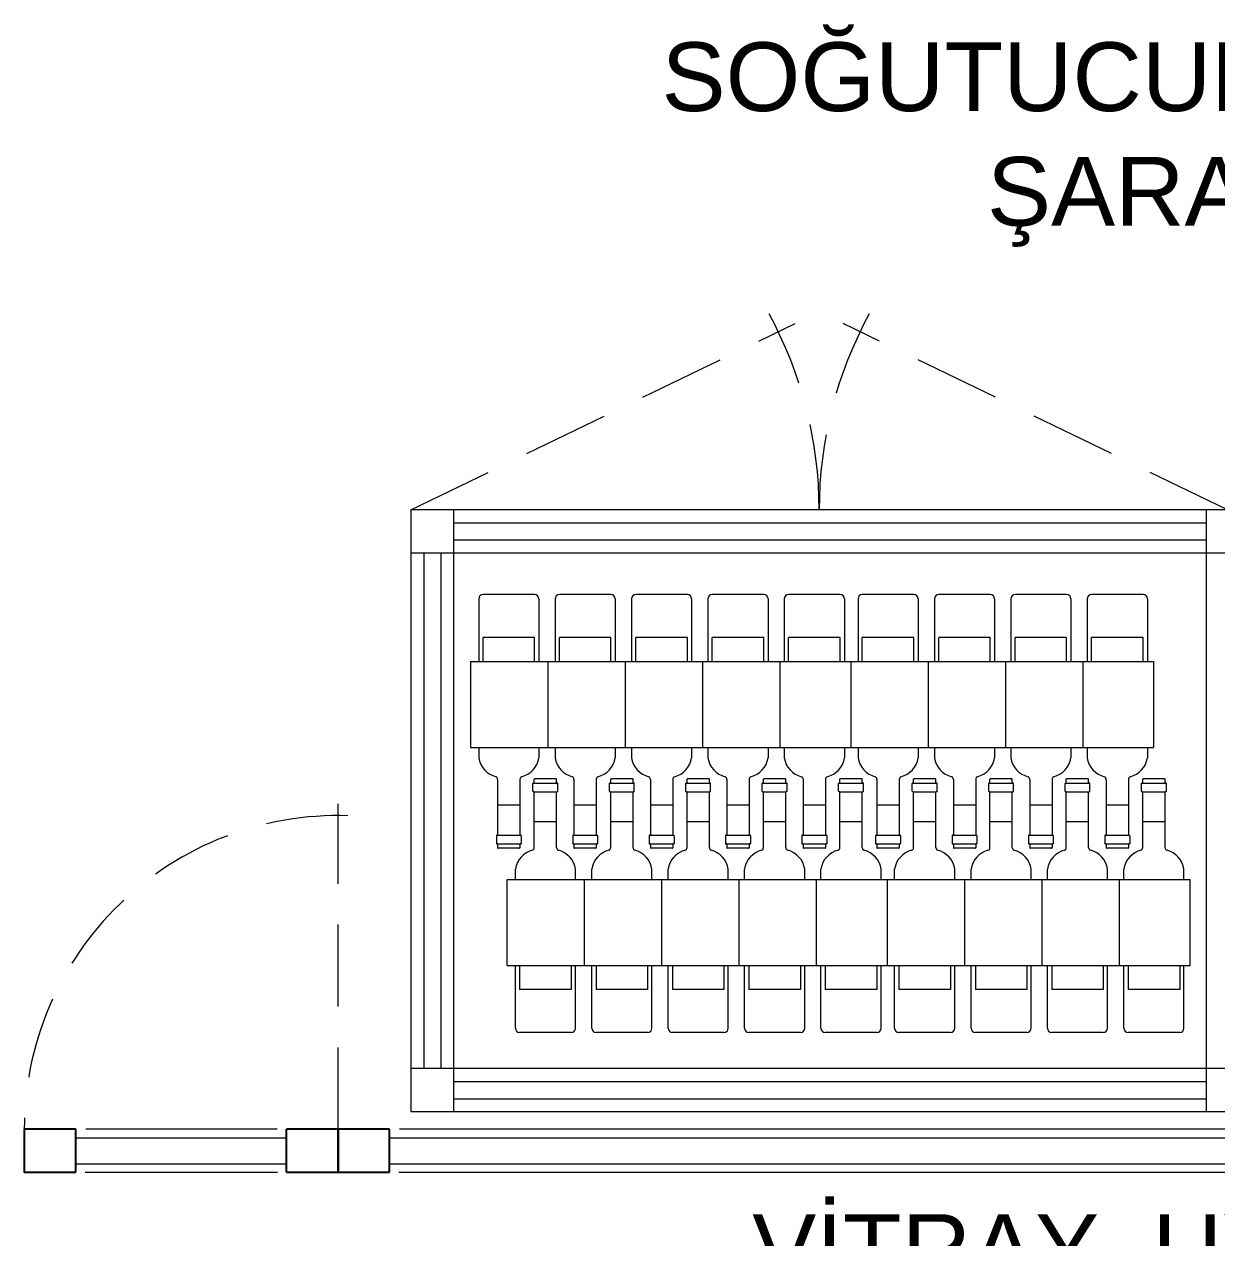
# Model space of a CAD drawing. Header units: millimetres. Extents: x 863 to 22635, y -482 to 12118.
# Drawn here: x 16060 to 16198.7, y 3172 to 3313.2 of the extents above; entities that cross this region are included whole.
import ezdxf

# ---------------------------------------------------------------- set-up
doc = ezdxf.new("R2010")
doc.units = ezdxf.units.MM
doc.linetypes.add('DASHED', pattern=[0.75, 0.5, -0.25])
doc.linetypes.add('DASHED2', pattern=[9.525, 6.35, -3.175])
doc.layers.add('ALUMINIUM_0G', color=145, linetype='Continuous')
for name, color, linetype, lineweight in [('İNCE', 252, 'Continuous', 15), ('tefris', 62, 'Continuous', 20), ('yazi', 150, 'Continuous', 18)]:
    doc.layers.add(name, color=color, linetype=linetype, lineweight=lineweight)
doc.styles.get("Standard").update_dxf_attribs({"font": 'arial.ttf'})

msp = doc.modelspace()

# ---------------------------------------------------------------- linework, layer by layer
at = {"color": 251, "linetype": 'Continuous', "lineweight": 9, "ltscale": 1.5}
for p, q in [((16197.5, 3251.72), (16197.5, 3191.72)), ((16112.9, 3246.37), (16112.9, 3239.08)), ((16119.4, 3246.87), (16113.4, 3246.87)), ((16119.9, 3246.37), (16119.9, 3239.08)), ((16121.78, 3246.37), (16121.78, 3239.08)), ((16128.28, 3246.87), (16122.28, 3246.87)), ((16128.78, 3246.37), (16128.78, 3239.08)), ((16130.67, 3246.37), (16130.67, 3239.08)), ((16137.17, 3246.87), (16131.17, 3246.87)), ((16137.67, 3246.37), (16137.67, 3239.08)), ((16139.56, 3246.37), (16139.56, 3239.08)), ((16146.06, 3246.87), (16140.06, 3246.87)), ((16146.56, 3246.37), (16146.56, 3239.08)), ((16148.44, 3246.37), (16148.44, 3239.08)), ((16154.94, 3246.87), (16148.94, 3246.87)), ((16155.44, 3246.37), (16155.44, 3239.08)), ((16157.02, 3246.37), (16157.02, 3239.08)), ((16163.52, 3246.87), (16157.52, 3246.87)), ((16164.02, 3246.37), (16164.02, 3239.08)), ((16165.91, 3246.37), (16165.91, 3239.08)), ((16172.41, 3246.87), (16166.41, 3246.87)), ((16172.91, 3246.37), (16172.91, 3239.08)), ((16174.79, 3246.37), (16174.79, 3239.08)), ((16181.29, 3246.87), (16175.29, 3246.87)), ((16181.79, 3246.37), (16181.79, 3239.08)), ((16183.68, 3246.37), (16183.68, 3239.08)), ((16190.18, 3246.87), (16184.18, 3246.87)), ((16190.68, 3246.37), (16190.68, 3239.08)), ((16119.4, 3241.87), (16113.4, 3241.87)), ((16113.4, 3239.08), (16113.4, 3241.87)), ((16119.4, 3239.08), (16119.4, 3241.87)), ((16128.28, 3241.87), (16122.28, 3241.87)), ((16122.28, 3239.08), (16122.28, 3241.87)), ((16128.28, 3239.08), (16128.28, 3241.87)), ((16137.17, 3241.87), (16131.17, 3241.87)), ((16131.17, 3239.08), (16131.17, 3241.87)), ((16137.17, 3239.08), (16137.17, 3241.87)), ((16146.06, 3241.87), (16140.06, 3241.87)), ((16140.06, 3239.08), (16140.06, 3241.87)), ((16146.06, 3239.08), (16146.06, 3241.87)), ((16154.94, 3241.87), (16148.94, 3241.87)), ((16148.94, 3239.08), (16148.94, 3241.87)), ((16154.94, 3239.08), (16154.94, 3241.87)), ((16163.52, 3241.87), (16157.52, 3241.87)), ((16157.52, 3239.08), (16157.52, 3241.87)), ((16163.52, 3239.08), (16163.52, 3241.87)), ((16172.41, 3241.87), (16166.41, 3241.87)), ((16166.41, 3239.08), (16166.41, 3241.87)), ((16172.41, 3239.08), (16172.41, 3241.87)), ((16181.29, 3241.87), (16175.29, 3241.87)), ((16175.29, 3239.08), (16175.29, 3241.87)), ((16181.29, 3239.08), (16181.29, 3241.87)), ((16190.18, 3241.87), (16184.18, 3241.87)), ((16184.18, 3239.08), (16184.18, 3241.87)), ((16190.18, 3239.08), (16190.18, 3241.87)), ((16111.94, 3239.08), (16111.94, 3229.08)), ((16111.94, 3239.08), (16191.41, 3239.08)), ((16120.94, 3239.08), (16120.94, 3229.08)), ((16129.94, 3239.08), (16129.94, 3229.08)), ((16138.94, 3239.08), (16138.94, 3229.08)), ((16147.94, 3239.08), (16147.94, 3229.08)), ((16156.18, 3239.08), (16156.18, 3229.08)), ((16165.18, 3239.08), (16165.18, 3229.08)), ((16174.18, 3239.08), (16174.18, 3229.08)), ((16183.18, 3239.08), (16183.18, 3229.08)), ((16191.41, 3239.08), (16191.41, 3229.08)), ((16111.94, 3229.08), (16191.41, 3229.08)), ((16112.9, 3229.08), (16112.9, 3227.87)), ((16119.9, 3229.08), (16119.9, 3227.87)), ((16121.78, 3229.08), (16121.78, 3227.87)), ((16128.78, 3229.08), (16128.78, 3227.87)), ((16130.67, 3229.08), (16130.67, 3227.87)), ((16137.67, 3229.08), (16137.67, 3227.87)), ((16139.56, 3229.08), (16139.56, 3227.87)), ((16146.56, 3229.08), (16146.56, 3227.87)), ((16148.44, 3229.08), (16148.44, 3227.87)), ((16155.44, 3229.08), (16155.44, 3227.87)), ((16157.02, 3229.08), (16157.02, 3227.87)), ((16164.02, 3229.08), (16164.02, 3227.87)), ((16165.91, 3229.08), (16165.91, 3227.87)), ((16172.91, 3229.08), (16172.91, 3227.87)), ((16174.79, 3229.08), (16174.79, 3227.87)), ((16181.79, 3229.08), (16181.79, 3227.87)), ((16183.68, 3229.08), (16183.68, 3227.87)), ((16190.68, 3229.08), (16190.68, 3227.87)), ((16115.1, 3225.37), (16115.1, 3218.92)), ((16117.7, 3225.37), (16117.7, 3218.92)), ((16119.21, 3223.98), (16119.21, 3224.88)), ((16119.31, 3224.93), (16119.26, 3224.93)), ((16119.26, 3224.93), (16122.06, 3224.93)), ((16119.36, 3224.98), (16119.36, 3225.38)), ((16121.91, 3225.43), (16119.41, 3225.43)), ((16121.96, 3224.98), (16121.96, 3225.38)), ((16122.06, 3224.93), (16122.01, 3224.93)), ((16122.11, 3223.98), (16122.11, 3224.88)), ((16123.98, 3225.37), (16123.98, 3218.92)), ((16126.58, 3225.37), (16126.58, 3218.92)), ((16128.1, 3223.98), (16128.1, 3224.88)), ((16128.2, 3224.93), (16128.15, 3224.93)), ((16128.15, 3224.93), (16130.95, 3224.93)), ((16128.25, 3224.98), (16128.25, 3225.38)), ((16130.8, 3225.43), (16128.3, 3225.43)), ((16130.85, 3224.98), (16130.85, 3225.38)), ((16130.95, 3224.93), (16130.9, 3224.93)), ((16131, 3223.98), (16131, 3224.88)), ((16132.87, 3225.37), (16132.87, 3218.92)), ((16135.47, 3225.37), (16135.47, 3218.92)), ((16136.98, 3223.98), (16136.98, 3224.88)), ((16137.08, 3224.93), (16137.03, 3224.93)), ((16137.03, 3224.93), (16139.83, 3224.93)), ((16137.13, 3224.98), (16137.13, 3225.38)), ((16139.68, 3225.43), (16137.18, 3225.43)), ((16139.73, 3224.98), (16139.73, 3225.38)), ((16139.83, 3224.93), (16139.78, 3224.93)), ((16139.88, 3223.98), (16139.88, 3224.88)), ((16141.76, 3225.37), (16141.76, 3218.92)), ((16144.36, 3225.37), (16144.36, 3218.92)), ((16145.87, 3223.98), (16145.87, 3224.88)), ((16145.97, 3224.93), (16145.92, 3224.93)), ((16145.92, 3224.93), (16148.72, 3224.93)), ((16146.02, 3224.98), (16146.02, 3225.38)), ((16148.57, 3225.43), (16146.07, 3225.43)), ((16148.62, 3224.98), (16148.62, 3225.38)), ((16148.72, 3224.93), (16148.67, 3224.93)), ((16148.77, 3223.98), (16148.77, 3224.88)), ((16150.64, 3225.37), (16150.64, 3218.92)), ((16153.24, 3225.37), (16153.24, 3218.92)), ((16154.76, 3223.98), (16154.76, 3224.88)), ((16154.86, 3224.93), (16154.81, 3224.93)), ((16154.81, 3224.93), (16157.61, 3224.93)), ((16154.91, 3224.98), (16154.91, 3225.38)), ((16157.46, 3225.43), (16154.96, 3225.43)), ((16157.51, 3224.98), (16157.51, 3225.38)), ((16157.61, 3224.93), (16157.56, 3224.93)), ((16157.66, 3223.98), (16157.66, 3224.88)), ((16159.22, 3225.37), (16159.22, 3218.92)), ((16161.82, 3225.37), (16161.82, 3218.92)), ((16163.33, 3223.98), (16163.33, 3224.88)), ((16163.43, 3224.93), (16163.38, 3224.93)), ((16163.38, 3224.93), (16166.18, 3224.93)), ((16163.48, 3224.98), (16163.48, 3225.38)), ((16166.03, 3225.43), (16163.53, 3225.43)), ((16166.08, 3224.98), (16166.08, 3225.38)), ((16166.18, 3224.93), (16166.13, 3224.93)), ((16166.23, 3223.98), (16166.23, 3224.88)), ((16168.11, 3225.37), (16168.11, 3218.92)), ((16170.71, 3225.37), (16170.71, 3218.92)), ((16172.22, 3223.98), (16172.22, 3224.88)), ((16172.32, 3224.93), (16172.27, 3224.93)), ((16172.27, 3224.93), (16175.07, 3224.93)), ((16172.37, 3224.98), (16172.37, 3225.38)), ((16174.92, 3225.43), (16172.42, 3225.43)), ((16174.97, 3224.98), (16174.97, 3225.38)), ((16175.07, 3224.93), (16175.02, 3224.93)), ((16175.12, 3223.98), (16175.12, 3224.88)), ((16176.99, 3225.37), (16176.99, 3218.92)), ((16179.59, 3225.37), (16179.59, 3218.92)), ((16181.1, 3223.98), (16181.1, 3224.88)), ((16181.2, 3224.93), (16181.15, 3224.93)), ((16181.15, 3224.93), (16183.95, 3224.93)), ((16181.25, 3224.98), (16181.25, 3225.38)), ((16183.8, 3225.43), (16181.3, 3225.43)), ((16183.85, 3224.98), (16183.85, 3225.38)), ((16183.95, 3224.93), (16183.9, 3224.93)), ((16184, 3223.98), (16184, 3224.88)), ((16185.88, 3225.37), (16185.88, 3218.92)), ((16188.48, 3225.37), (16188.48, 3218.92)), ((16189.99, 3223.98), (16189.99, 3224.88)), ((16190.09, 3224.93), (16190.04, 3224.93)), ((16190.04, 3224.93), (16192.84, 3224.93)), ((16190.14, 3224.98), (16190.14, 3225.38)), ((16192.69, 3225.43), (16190.19, 3225.43)), ((16192.74, 3224.98), (16192.74, 3225.38)), ((16192.84, 3224.93), (16192.79, 3224.93)), ((16192.89, 3223.98), (16192.89, 3224.88)), ((16119.31, 3223.93), (16119.26, 3223.93)), ((16119.26, 3223.93), (16122.01, 3223.93)), ((16119.36, 3217.43), (16119.36, 3223.88)), ((16121.96, 3217.43), (16121.96, 3223.88)), ((16122.06, 3223.93), (16122.01, 3223.93)), ((16128.2, 3223.93), (16128.15, 3223.93)), ((16128.15, 3223.93), (16130.9, 3223.93)), ((16128.25, 3217.43), (16128.25, 3223.88)), ((16130.85, 3217.43), (16130.85, 3223.88)), ((16130.95, 3223.93), (16130.9, 3223.93)), ((16137.08, 3223.93), (16137.03, 3223.93)), ((16137.03, 3223.93), (16139.78, 3223.93)), ((16137.13, 3217.43), (16137.13, 3223.88)), ((16139.73, 3217.43), (16139.73, 3223.88)), ((16139.83, 3223.93), (16139.78, 3223.93)), ((16145.97, 3223.93), (16145.92, 3223.93)), ((16145.92, 3223.93), (16148.67, 3223.93)), ((16146.02, 3217.43), (16146.02, 3223.88)), ((16148.62, 3217.43), (16148.62, 3223.88)), ((16148.72, 3223.93), (16148.67, 3223.93)), ((16154.86, 3223.93), (16154.81, 3223.93)), ((16154.81, 3223.93), (16157.56, 3223.93)), ((16154.91, 3217.43), (16154.91, 3223.88)), ((16157.51, 3217.43), (16157.51, 3223.88)), ((16157.61, 3223.93), (16157.56, 3223.93)), ((16163.43, 3223.93), (16163.38, 3223.93)), ((16163.38, 3223.93), (16166.13, 3223.93)), ((16163.48, 3217.43), (16163.48, 3223.88)), ((16166.08, 3217.43), (16166.08, 3223.88)), ((16166.18, 3223.93), (16166.13, 3223.93)), ((16172.32, 3223.93), (16172.27, 3223.93)), ((16172.27, 3223.93), (16175.02, 3223.93)), ((16172.37, 3217.43), (16172.37, 3223.88)), ((16174.97, 3217.43), (16174.97, 3223.88)), ((16175.07, 3223.93), (16175.02, 3223.93)), ((16181.2, 3223.93), (16181.15, 3223.93)), ((16181.15, 3223.93), (16183.9, 3223.93)), ((16181.25, 3217.43), (16181.25, 3223.88)), ((16183.85, 3217.43), (16183.85, 3223.88)), ((16183.95, 3223.93), (16183.9, 3223.93)), ((16190.09, 3223.93), (16190.04, 3223.93)), ((16190.04, 3223.93), (16192.79, 3223.93)), ((16190.14, 3217.43), (16190.14, 3223.88)), ((16192.74, 3217.43), (16192.74, 3223.88)), ((16192.84, 3223.93), (16192.79, 3223.93)), ((16117.7, 3222.37), (16115.1, 3222.37)), ((16126.58, 3222.37), (16123.98, 3222.37)), ((16135.47, 3222.37), (16132.87, 3222.37)), ((16144.36, 3222.37), (16141.76, 3222.37)), ((16153.24, 3222.37), (16150.64, 3222.37)), ((16161.82, 3222.37), (16159.22, 3222.37)), ((16170.71, 3222.37), (16168.11, 3222.37)), ((16179.59, 3222.37), (16176.99, 3222.37)), ((16188.48, 3222.37), (16185.88, 3222.37)), ((16121.96, 3220.43), (16119.36, 3220.43)), ((16130.85, 3220.43), (16128.25, 3220.43)), ((16139.73, 3220.43), (16137.13, 3220.43)), ((16148.62, 3220.43), (16146.02, 3220.43)), ((16157.51, 3220.43), (16154.91, 3220.43)), ((16166.08, 3220.43), (16163.48, 3220.43)), ((16174.97, 3220.43), (16172.37, 3220.43)), ((16183.85, 3220.43), (16181.25, 3220.43)), ((16192.74, 3220.43), (16190.14, 3220.43)), ((16114.95, 3218.82), (16114.95, 3217.92)), ((16115.05, 3218.87), (16115, 3218.87)), ((16115, 3218.87), (16117.75, 3218.87)), ((16117.8, 3218.87), (16117.75, 3218.87)), ((16117.85, 3218.82), (16117.85, 3217.92)), ((16123.83, 3218.82), (16123.83, 3217.92)), ((16123.93, 3218.87), (16123.88, 3218.87)), ((16123.88, 3218.87), (16126.63, 3218.87)), ((16126.68, 3218.87), (16126.63, 3218.87)), ((16126.73, 3218.82), (16126.73, 3217.92)), ((16132.72, 3218.82), (16132.72, 3217.92)), ((16132.82, 3218.87), (16132.77, 3218.87)), ((16132.77, 3218.87), (16135.52, 3218.87)), ((16135.57, 3218.87), (16135.52, 3218.87)), ((16135.62, 3218.82), (16135.62, 3217.92)), ((16141.61, 3218.82), (16141.61, 3217.92)), ((16141.71, 3218.87), (16141.66, 3218.87)), ((16141.66, 3218.87), (16144.41, 3218.87)), ((16144.46, 3218.87), (16144.41, 3218.87)), ((16144.51, 3218.82), (16144.51, 3217.92)), ((16150.49, 3218.82), (16150.49, 3217.92)), ((16150.59, 3218.87), (16150.54, 3218.87)), ((16150.54, 3218.87), (16153.29, 3218.87)), ((16153.34, 3218.87), (16153.29, 3218.87)), ((16153.39, 3218.82), (16153.39, 3217.92)), ((16159.07, 3218.82), (16159.07, 3217.92)), ((16159.17, 3218.87), (16159.12, 3218.87)), ((16159.12, 3218.87), (16161.87, 3218.87)), ((16161.92, 3218.87), (16161.87, 3218.87)), ((16161.97, 3218.82), (16161.97, 3217.92)), ((16167.96, 3218.82), (16167.96, 3217.92)), ((16168.06, 3218.87), (16168.01, 3218.87)), ((16168.01, 3218.87), (16170.76, 3218.87)), ((16170.81, 3218.87), (16170.76, 3218.87)), ((16170.86, 3218.82), (16170.86, 3217.92)), ((16176.84, 3218.82), (16176.84, 3217.92)), ((16176.94, 3218.87), (16176.89, 3218.87)), ((16176.89, 3218.87), (16179.64, 3218.87)), ((16179.69, 3218.87), (16179.64, 3218.87)), ((16179.74, 3218.82), (16179.74, 3217.92)), ((16185.73, 3218.82), (16185.73, 3217.92)), ((16185.83, 3218.87), (16185.78, 3218.87)), ((16185.78, 3218.87), (16188.53, 3218.87)), ((16188.58, 3218.87), (16188.53, 3218.87)), ((16188.63, 3218.82), (16188.63, 3217.92)), ((16115.05, 3217.87), (16115, 3217.87)), ((16115, 3217.87), (16117.8, 3217.87)), ((16115.1, 3217.82), (16115.1, 3217.42)), ((16117.65, 3217.37), (16115.15, 3217.37)), ((16117.7, 3217.82), (16117.7, 3217.42)), ((16117.8, 3217.87), (16117.75, 3217.87)), ((16123.93, 3217.87), (16123.88, 3217.87)), ((16123.88, 3217.87), (16126.68, 3217.87)), ((16123.98, 3217.82), (16123.98, 3217.42)), ((16126.53, 3217.37), (16124.03, 3217.37)), ((16126.58, 3217.82), (16126.58, 3217.42)), ((16126.68, 3217.87), (16126.63, 3217.87)), ((16132.82, 3217.87), (16132.77, 3217.87)), ((16132.77, 3217.87), (16135.57, 3217.87)), ((16132.87, 3217.82), (16132.87, 3217.42)), ((16135.42, 3217.37), (16132.92, 3217.37)), ((16135.47, 3217.82), (16135.47, 3217.42)), ((16135.57, 3217.87), (16135.52, 3217.87)), ((16141.71, 3217.87), (16141.66, 3217.87)), ((16141.66, 3217.87), (16144.46, 3217.87)), ((16141.76, 3217.82), (16141.76, 3217.42)), ((16144.31, 3217.37), (16141.81, 3217.37)), ((16144.36, 3217.82), (16144.36, 3217.42)), ((16144.46, 3217.87), (16144.41, 3217.87)), ((16150.59, 3217.87), (16150.54, 3217.87)), ((16150.54, 3217.87), (16153.34, 3217.87)), ((16150.64, 3217.82), (16150.64, 3217.42)), ((16153.19, 3217.37), (16150.69, 3217.37)), ((16153.24, 3217.82), (16153.24, 3217.42)), ((16153.34, 3217.87), (16153.29, 3217.87)), ((16159.17, 3217.87), (16159.12, 3217.87)), ((16159.12, 3217.87), (16161.92, 3217.87)), ((16159.22, 3217.82), (16159.22, 3217.42)), ((16161.77, 3217.37), (16159.27, 3217.37)), ((16161.82, 3217.82), (16161.82, 3217.42)), ((16161.92, 3217.87), (16161.87, 3217.87)), ((16168.06, 3217.87), (16168.01, 3217.87)), ((16168.01, 3217.87), (16170.81, 3217.87)), ((16168.11, 3217.82), (16168.11, 3217.42)), ((16170.66, 3217.37), (16168.16, 3217.37)), ((16170.71, 3217.82), (16170.71, 3217.42)), ((16170.81, 3217.87), (16170.76, 3217.87)), ((16176.94, 3217.87), (16176.89, 3217.87)), ((16176.89, 3217.87), (16179.69, 3217.87)), ((16176.99, 3217.82), (16176.99, 3217.42)), ((16179.54, 3217.37), (16177.04, 3217.37)), ((16179.59, 3217.82), (16179.59, 3217.42)), ((16179.69, 3217.87), (16179.64, 3217.87)), ((16185.83, 3217.87), (16185.78, 3217.87)), ((16185.78, 3217.87), (16188.58, 3217.87)), ((16185.88, 3217.82), (16185.88, 3217.42)), ((16188.43, 3217.37), (16185.93, 3217.37)), ((16188.48, 3217.82), (16188.48, 3217.42)), ((16188.58, 3217.87), (16188.53, 3217.87)), ((16117.16, 3213.72), (16117.16, 3214.93)), ((16124.16, 3213.72), (16124.16, 3214.93)), ((16126.05, 3213.72), (16126.05, 3214.93)), ((16133.05, 3213.72), (16133.05, 3214.93)), ((16134.93, 3213.72), (16134.93, 3214.93)), ((16141.93, 3213.72), (16141.93, 3214.93)), ((16143.82, 3213.72), (16143.82, 3214.93)), ((16150.82, 3213.72), (16150.82, 3214.93)), ((16152.71, 3213.72), (16152.71, 3214.93)), ((16159.71, 3213.72), (16159.71, 3214.93)), ((16161.28, 3213.72), (16161.28, 3214.93)), ((16168.28, 3213.72), (16168.28, 3214.93)), ((16170.17, 3213.72), (16170.17, 3214.93)), ((16177.17, 3213.72), (16177.17, 3214.93)), ((16179.05, 3213.72), (16179.05, 3214.93)), ((16186.05, 3213.72), (16186.05, 3214.93)), ((16187.94, 3213.72), (16187.94, 3214.93)), ((16194.94, 3213.72), (16194.94, 3214.93)), ((16116.2, 3203.72), (16116.2, 3213.72)), ((16116.2, 3213.72), (16195.67, 3213.72)), ((16125.2, 3203.72), (16125.2, 3213.72)), ((16134.2, 3203.72), (16134.2, 3213.72)), ((16143.2, 3203.72), (16143.2, 3213.72)), ((16152.2, 3203.72), (16152.2, 3213.72)), ((16160.44, 3203.72), (16160.44, 3213.72)), ((16169.44, 3203.72), (16169.44, 3213.72)), ((16178.44, 3203.72), (16178.44, 3213.72)), ((16187.44, 3203.72), (16187.44, 3213.72)), ((16195.67, 3203.72), (16195.67, 3213.72)), ((16116.2, 3203.72), (16195.67, 3203.72)), ((16117.16, 3196.43), (16117.16, 3203.72)), ((16117.66, 3203.72), (16117.66, 3200.93)), ((16123.66, 3203.72), (16123.66, 3200.93)), ((16124.16, 3196.43), (16124.16, 3203.72)), ((16126.05, 3196.43), (16126.05, 3203.72)), ((16126.55, 3203.72), (16126.55, 3200.93)), ((16132.55, 3203.72), (16132.55, 3200.93)), ((16133.05, 3196.43), (16133.05, 3203.72)), ((16134.93, 3196.43), (16134.93, 3203.72)), ((16135.43, 3203.72), (16135.43, 3200.93)), ((16141.43, 3203.72), (16141.43, 3200.93)), ((16141.93, 3196.43), (16141.93, 3203.72)), ((16143.82, 3196.43), (16143.82, 3203.72)), ((16144.32, 3203.72), (16144.32, 3200.93)), ((16150.32, 3203.72), (16150.32, 3200.93)), ((16150.82, 3196.43), (16150.82, 3203.72)), ((16152.71, 3196.43), (16152.71, 3203.72)), ((16153.21, 3203.72), (16153.21, 3200.93)), ((16159.21, 3203.72), (16159.21, 3200.93)), ((16159.71, 3196.43), (16159.71, 3203.72)), ((16161.28, 3196.43), (16161.28, 3203.72)), ((16161.78, 3203.72), (16161.78, 3200.93)), ((16167.78, 3203.72), (16167.78, 3200.93)), ((16168.28, 3196.43), (16168.28, 3203.72)), ((16170.17, 3196.43), (16170.17, 3203.72)), ((16170.67, 3203.72), (16170.67, 3200.93)), ((16176.67, 3203.72), (16176.67, 3200.93)), ((16177.17, 3196.43), (16177.17, 3203.72)), ((16179.05, 3196.43), (16179.05, 3203.72)), ((16179.55, 3203.72), (16179.55, 3200.93)), ((16185.55, 3203.72), (16185.55, 3200.93)), ((16186.05, 3196.43), (16186.05, 3203.72)), ((16187.94, 3196.43), (16187.94, 3203.72)), ((16188.44, 3203.72), (16188.44, 3200.93)), ((16194.44, 3203.72), (16194.44, 3200.93)), ((16194.94, 3196.43), (16194.94, 3203.72)), ((16123.66, 3200.93), (16117.66, 3200.93)), ((16132.55, 3200.93), (16126.55, 3200.93)), ((16141.43, 3200.93), (16135.43, 3200.93)), ((16150.32, 3200.93), (16144.32, 3200.93)), ((16159.21, 3200.93), (16153.21, 3200.93)), ((16167.78, 3200.93), (16161.78, 3200.93)), ((16176.67, 3200.93), (16170.67, 3200.93)), ((16185.55, 3200.93), (16179.55, 3200.93)), ((16194.44, 3200.93), (16188.44, 3200.93)), ((16123.66, 3195.93), (16117.66, 3195.93)), ((16132.55, 3195.93), (16126.55, 3195.93)), ((16141.43, 3195.93), (16135.43, 3195.93)), ((16150.32, 3195.93), (16144.32, 3195.93)), ((16159.21, 3195.93), (16153.21, 3195.93)), ((16167.78, 3195.93), (16161.78, 3195.93)), ((16176.67, 3195.93), (16170.67, 3195.93)), ((16185.55, 3195.93), (16179.55, 3195.93)), ((16194.44, 3195.93), (16188.44, 3195.93))]:
    msp.add_line(p, q, dxfattribs=at)
at = {"color": 251, "linetype": 'DASHED2', "lineweight": 20, "ltscale": 1.5}
msp.add_line((16096.54, 3184.66), (16096.54, 3222.54), dxfattribs=at)
at = {"color": 251, "linetype": 'Continuous', "lineweight": 9, "ltscale": 1.5}
for points in [[(16295, 3256.72), (16105, 3256.72), (16105, 3186.72), (16295, 3186.72)], [(16110, 3251.72), (16289.99, 3251.72), (16289.99, 3191.72), (16110, 3191.72)]]:
    msp.add_lwpolyline(points, close=True, dxfattribs=at)
at = {"color": 251, "linetype": 'Continuous', "lineweight": 20, "ltscale": 10}
for points in [[(16089.44, 3184.66), (16067.19, 3184.66)], [(16295.44, 3184.66), (16103.69, 3184.66)], [(16067.12, 3179.66), (16089.51, 3179.66)], [(16103.62, 3179.66), (16295.51, 3179.66)]]:
    msp.add_lwpolyline(points, dxfattribs=at)
at = {"color": 251, "linetype": 'Continuous', "lineweight": 9, "ltscale": 1.5}
for centre, radius, start, end in [((16113.4, 3246.37), 0.5, 90, 180), ((16119.4, 3246.37), 0.5, 0, 90), ((16122.28, 3246.37), 0.5, 90, 180), ((16128.28, 3246.37), 0.5, 0, 90), ((16131.17, 3246.37), 0.5, 90, 180), ((16137.17, 3246.37), 0.5, 0, 90), ((16140.06, 3246.37), 0.5, 90, 180), ((16146.06, 3246.37), 0.5, 0, 90), ((16148.94, 3246.37), 0.5, 90, 180), ((16154.94, 3246.37), 0.5, 0, 90), ((16157.52, 3246.37), 0.5, 90, 180), ((16163.52, 3246.37), 0.5, 0, 90), ((16166.41, 3246.37), 0.5, 90, 180), ((16172.41, 3246.37), 0.5, 0, 90), ((16175.29, 3246.37), 0.5, 90, 180), ((16181.29, 3246.37), 0.5, 0, 90), ((16184.18, 3246.37), 0.5, 90, 180), ((16190.18, 3246.37), 0.5, 0, 90), ((16115.53, 3228.27), 2.66, 188.5947, 256.5282), ((16117.27, 3228.27), 2.66, 283.4718, 351.4053), ((16124.41, 3228.27), 2.66, 188.5947, 256.5282), ((16126.15, 3228.27), 2.66, 283.4718, 351.4053), ((16133.3, 3228.27), 2.66, 188.5947, 256.5282), ((16135.04, 3228.27), 2.66, 283.4718, 351.4053), ((16142.19, 3228.27), 2.66, 188.5947, 256.5282), ((16143.93, 3228.27), 2.66, 283.4718, 351.4053), ((16151.07, 3228.27), 2.66, 188.5947, 256.5282), ((16152.82, 3228.27), 2.66, 283.4718, 351.4053), ((16159.65, 3228.27), 2.66, 188.5947, 256.5282), ((16161.39, 3228.27), 2.66, 283.4718, 351.4053), ((16168.53, 3228.27), 2.66, 188.5947, 256.5282), ((16170.28, 3228.27), 2.66, 283.4718, 351.4053), ((16177.42, 3228.27), 2.66, 188.5947, 256.5282), ((16179.16, 3228.27), 2.66, 283.4718, 351.4053), ((16186.31, 3228.27), 2.66, 188.5947, 256.5282), ((16188.05, 3228.27), 2.66, 283.4718, 351.4053), ((16114.75, 3225.37), 0.35, 0, 62.8288), ((16118.05, 3225.37), 0.35, 117.1712, 180), ((16119.26, 3224.88), 0.05, 90, 180), ((16119.31, 3224.98), 0.05, 270, 0), ((16119.41, 3225.38), 0.05, 90, 180), ((16121.91, 3225.38), 0.05, 0, 90), ((16122.01, 3224.98), 0.05, 180, 270), ((16122.06, 3224.88), 0.05, 0, 90), ((16123.63, 3225.37), 0.35, 0, 62.8288), ((16126.93, 3225.37), 0.35, 117.1712, 180), ((16128.15, 3224.88), 0.05, 90, 180), ((16128.2, 3224.98), 0.05, 270, 0), ((16128.3, 3225.38), 0.05, 90, 180), ((16130.8, 3225.38), 0.05, 0, 90), ((16130.9, 3224.98), 0.05, 180, 270), ((16130.95, 3224.88), 0.05, 0, 90), ((16132.52, 3225.37), 0.35, 0, 62.8288), ((16135.82, 3225.37), 0.35, 117.1712, 180), ((16137.03, 3224.88), 0.05, 90, 180), ((16137.08, 3224.98), 0.05, 270, 0), ((16137.18, 3225.38), 0.05, 90, 180), ((16139.68, 3225.38), 0.05, 0, 90), ((16139.78, 3224.98), 0.05, 180, 270), ((16139.83, 3224.88), 0.05, 0, 90), ((16141.41, 3225.37), 0.35, 0, 62.8288), ((16144.71, 3225.37), 0.35, 117.1712, 180), ((16145.92, 3224.88), 0.05, 90, 180), ((16145.97, 3224.98), 0.05, 270, 0), ((16146.07, 3225.38), 0.05, 90, 180), ((16148.57, 3225.38), 0.05, 0, 90), ((16148.67, 3224.98), 0.05, 180, 270), ((16148.72, 3224.88), 0.05, 0, 90), ((16150.29, 3225.37), 0.35, 0, 62.8288), ((16153.59, 3225.37), 0.35, 117.1712, 180), ((16154.81, 3224.88), 0.05, 90, 180), ((16154.86, 3224.98), 0.05, 270, 0), ((16154.96, 3225.38), 0.05, 90, 180), ((16157.14, 3225.38), 0.05, 0, 90), ((16157.46, 3225.38), 0.05, 0, 90), ((16157.56, 3224.98), 0.05, 180, 270), ((16157.61, 3224.88), 0.05, 0, 90), ((16158.87, 3225.37), 0.35, 0, 62.8288), ((16162.17, 3225.37), 0.35, 117.1712, 180), ((16163.38, 3224.88), 0.05, 90, 180), ((16163.43, 3224.98), 0.05, 270, 0), ((16163.53, 3225.38), 0.05, 90, 180), ((16166.03, 3225.38), 0.05, 0, 90), ((16166.13, 3224.98), 0.05, 180, 270), ((16166.18, 3224.88), 0.05, 0, 90), ((16167.76, 3225.37), 0.35, 0, 62.8288), ((16171.06, 3225.37), 0.35, 117.1712, 180), ((16172.27, 3224.88), 0.05, 90, 180), ((16172.32, 3224.98), 0.05, 270, 0), ((16172.42, 3225.38), 0.05, 90, 180), ((16174.92, 3225.38), 0.05, 0, 90), ((16175.02, 3224.98), 0.05, 180, 270), ((16175.07, 3224.88), 0.05, 0, 90), ((16176.64, 3225.37), 0.35, 0, 62.8288), ((16179.94, 3225.37), 0.35, 117.1712, 180), ((16181.15, 3224.88), 0.05, 90, 180), ((16181.2, 3224.98), 0.05, 270, 0), ((16181.3, 3225.38), 0.05, 90, 180), ((16183.8, 3225.38), 0.05, 0, 90), ((16183.9, 3224.98), 0.05, 180, 270), ((16183.95, 3224.88), 0.05, 0, 90), ((16185.53, 3225.37), 0.35, 0, 62.8288), ((16188.83, 3225.37), 0.35, 117.1712, 180), ((16190.04, 3224.88), 0.05, 90, 180), ((16190.09, 3224.98), 0.05, 270, 0), ((16190.19, 3225.38), 0.05, 90, 180), ((16192.69, 3225.38), 0.05, 0, 90), ((16192.79, 3224.98), 0.05, 180, 270), ((16192.84, 3224.88), 0.05, 0, 90), ((16119.26, 3223.98), 0.05, 180, 270), ((16119.31, 3223.88), 0.05, 0, 90), ((16122.01, 3223.88), 0.05, 90, 180), ((16122.06, 3223.98), 0.05, 270, 0), ((16128.15, 3223.98), 0.05, 180, 270), ((16128.2, 3223.88), 0.05, 0, 90), ((16130.9, 3223.88), 0.05, 90, 180), ((16130.95, 3223.98), 0.05, 270, 0), ((16137.03, 3223.98), 0.05, 180, 270), ((16137.08, 3223.88), 0.05, 0, 90), ((16139.78, 3223.88), 0.05, 90, 180), ((16139.83, 3223.98), 0.05, 270, 0), ((16145.92, 3223.98), 0.05, 180, 270), ((16145.97, 3223.88), 0.05, 0, 90), ((16148.67, 3223.88), 0.05, 90, 180), ((16148.72, 3223.98), 0.05, 270, 0), ((16154.81, 3223.98), 0.05, 180, 270), ((16154.86, 3223.88), 0.05, 0, 90), ((16157.56, 3223.88), 0.05, 90, 180), ((16157.61, 3223.98), 0.05, 270, 0), ((16163.38, 3223.98), 0.05, 180, 270), ((16163.43, 3223.88), 0.05, 0, 90), ((16166.13, 3223.88), 0.05, 90, 180), ((16166.18, 3223.98), 0.05, 270, 0), ((16172.27, 3223.98), 0.05, 180, 270), ((16172.32, 3223.88), 0.05, 0, 90), ((16175.02, 3223.88), 0.05, 90, 180), ((16175.07, 3223.98), 0.05, 270, 0), ((16181.15, 3223.98), 0.05, 180, 270), ((16181.2, 3223.88), 0.05, 0, 90), ((16183.9, 3223.88), 0.05, 90, 180), ((16183.95, 3223.98), 0.05, 270, 0), ((16190.04, 3223.98), 0.05, 180, 270), ((16190.09, 3223.88), 0.05, 0, 90), ((16192.79, 3223.88), 0.05, 90, 180), ((16192.84, 3223.98), 0.05, 270, 0), ((16115, 3218.82), 0.05, 90, 180), ((16115.05, 3218.92), 0.05, 270, 0), ((16117.75, 3218.92), 0.05, 180, 270), ((16117.8, 3218.82), 0.05, 0, 90), ((16123.88, 3218.82), 0.05, 90, 180), ((16123.93, 3218.92), 0.05, 270, 0), ((16126.63, 3218.92), 0.05, 180, 270), ((16126.68, 3218.82), 0.05, 0, 90), ((16132.77, 3218.82), 0.05, 90, 180), ((16132.82, 3218.92), 0.05, 270, 0), ((16135.52, 3218.92), 0.05, 180, 270), ((16135.57, 3218.82), 0.05, 0, 90), ((16141.66, 3218.82), 0.05, 90, 180), ((16141.71, 3218.92), 0.05, 270, 0), ((16144.41, 3218.92), 0.05, 180, 270), ((16144.46, 3218.82), 0.05, 0, 90), ((16150.54, 3218.82), 0.05, 90, 180), ((16150.59, 3218.92), 0.05, 270, 0), ((16153.29, 3218.92), 0.05, 180, 270), ((16153.34, 3218.82), 0.05, 0, 90), ((16159.12, 3218.82), 0.05, 90, 180), ((16159.17, 3218.92), 0.05, 270, 0), ((16161.87, 3218.92), 0.05, 180, 270), ((16161.92, 3218.82), 0.05, 0, 90), ((16168.01, 3218.82), 0.05, 90, 180), ((16168.06, 3218.92), 0.05, 270, 0), ((16170.76, 3218.92), 0.05, 180, 270), ((16170.81, 3218.82), 0.05, 0, 90), ((16176.89, 3218.82), 0.05, 90, 180), ((16176.94, 3218.92), 0.05, 270, 0), ((16179.64, 3218.92), 0.05, 180, 270), ((16179.69, 3218.82), 0.05, 0, 90), ((16185.78, 3218.82), 0.05, 90, 180), ((16185.83, 3218.92), 0.05, 270, 0), ((16188.53, 3218.92), 0.05, 180, 270), ((16188.58, 3218.82), 0.05, 0, 90), ((16115, 3217.92), 0.05, 180, 270), ((16115.05, 3217.82), 0.05, 0, 90), ((16115.15, 3217.42), 0.05, 180, 270), ((16117.65, 3217.42), 0.05, 270, 0), ((16117.75, 3217.82), 0.05, 90, 180), ((16117.8, 3217.92), 0.05, 270, 0), ((16119.01, 3217.43), 0.35, 297.1712, 0), ((16122.31, 3217.43), 0.35, 180, 242.8288), ((16123.88, 3217.92), 0.05, 180, 270), ((16123.93, 3217.82), 0.05, 0, 90), ((16124.03, 3217.42), 0.05, 180, 270), ((16126.53, 3217.42), 0.05, 270, 0), ((16126.63, 3217.82), 0.05, 90, 180), ((16126.68, 3217.92), 0.05, 270, 0), ((16127.9, 3217.43), 0.35, 297.1712, 0), ((16131.2, 3217.43), 0.35, 180, 242.8288), ((16132.77, 3217.92), 0.05, 180, 270), ((16132.82, 3217.82), 0.05, 0, 90), ((16132.92, 3217.42), 0.05, 180, 270), ((16135.42, 3217.42), 0.05, 270, 0), ((16135.52, 3217.82), 0.05, 90, 180), ((16135.57, 3217.92), 0.05, 270, 0), ((16136.78, 3217.43), 0.35, 297.1712, 0), ((16140.08, 3217.43), 0.35, 180, 242.8288), ((16141.66, 3217.92), 0.05, 180, 270), ((16141.71, 3217.82), 0.05, 0, 90), ((16141.81, 3217.42), 0.05, 180, 270), ((16144.31, 3217.42), 0.05, 270, 0), ((16144.41, 3217.82), 0.05, 90, 180), ((16144.46, 3217.92), 0.05, 270, 0), ((16145.67, 3217.43), 0.35, 297.1712, 0), ((16148.97, 3217.43), 0.35, 180, 242.8288), ((16150.54, 3217.92), 0.05, 180, 270), ((16150.59, 3217.82), 0.05, 0, 90), ((16150.69, 3217.42), 0.05, 180, 270), ((16153.19, 3217.42), 0.05, 270, 0), ((16153.29, 3217.82), 0.05, 90, 180), ((16153.34, 3217.92), 0.05, 270, 0), ((16154.56, 3217.43), 0.35, 297.1712, 0), ((16157.86, 3217.43), 0.35, 180, 242.8288), ((16159.12, 3217.92), 0.05, 180, 270), ((16159.17, 3217.82), 0.05, 0, 90), ((16159.27, 3217.42), 0.05, 180, 270), ((16161.77, 3217.42), 0.05, 270, 0), ((16161.87, 3217.82), 0.05, 90, 180), ((16161.92, 3217.92), 0.05, 270, 0), ((16163.13, 3217.43), 0.35, 297.1712, 0), ((16166.43, 3217.43), 0.35, 180, 242.8288), ((16168.01, 3217.92), 0.05, 180, 270), ((16168.06, 3217.82), 0.05, 0, 90), ((16168.16, 3217.42), 0.05, 180, 270), ((16170.66, 3217.42), 0.05, 270, 0), ((16170.76, 3217.82), 0.05, 90, 180), ((16170.81, 3217.92), 0.05, 270, 0), ((16172.02, 3217.43), 0.35, 297.1712, 0), ((16175.32, 3217.43), 0.35, 180, 242.8288), ((16176.89, 3217.92), 0.05, 180, 270), ((16176.94, 3217.82), 0.05, 0, 90), ((16177.04, 3217.42), 0.05, 180, 270), ((16179.54, 3217.42), 0.05, 270, 0), ((16179.64, 3217.82), 0.05, 90, 180), ((16179.69, 3217.92), 0.05, 270, 0), ((16180.9, 3217.43), 0.35, 297.1712, 0), ((16184.2, 3217.43), 0.35, 180, 242.8288), ((16185.78, 3217.92), 0.05, 180, 270), ((16185.83, 3217.82), 0.05, 0, 90), ((16185.93, 3217.42), 0.05, 180, 270), ((16188.43, 3217.42), 0.05, 270, 0), ((16188.53, 3217.82), 0.05, 90, 180), ((16188.58, 3217.92), 0.05, 270, 0), ((16189.79, 3217.43), 0.35, 297.1712, 0), ((16193.09, 3217.43), 0.35, 180, 242.8288), ((16119.79, 3214.54), 2.66, 103.4718, 171.4053), ((16121.53, 3214.54), 2.66, 8.5947, 76.5282), ((16128.68, 3214.54), 2.66, 103.4718, 171.4053), ((16130.42, 3214.54), 2.66, 8.5947, 76.5282), ((16137.56, 3214.54), 2.66, 103.4718, 171.4053), ((16139.3, 3214.54), 2.66, 8.5947, 76.5282), ((16146.45, 3214.54), 2.66, 103.4718, 171.4053), ((16148.19, 3214.54), 2.66, 8.5947, 76.5282), ((16155.34, 3214.54), 2.66, 103.4718, 171.4053), ((16157.08, 3214.54), 2.66, 8.5947, 76.5282), ((16163.91, 3214.54), 2.66, 103.4718, 171.4053), ((16165.65, 3214.54), 2.66, 8.5947, 76.5282), ((16172.8, 3214.54), 2.66, 103.4718, 171.4053), ((16174.54, 3214.54), 2.66, 8.5947, 76.5282), ((16181.68, 3214.54), 2.66, 103.4718, 171.4053), ((16183.43, 3214.54), 2.66, 8.5947, 76.5282), ((16190.57, 3214.54), 2.66, 103.4718, 171.4053), ((16192.31, 3214.54), 2.66, 8.5947, 76.5282), ((16117.66, 3196.43), 0.5, 180, 270), ((16123.66, 3196.43), 0.5, 270, 0), ((16126.55, 3196.43), 0.5, 180, 270), ((16132.55, 3196.43), 0.5, 270, 0), ((16135.43, 3196.43), 0.5, 180, 270), ((16141.43, 3196.43), 0.5, 270, 0), ((16144.32, 3196.43), 0.5, 180, 270), ((16150.32, 3196.43), 0.5, 270, 0), ((16153.21, 3196.43), 0.5, 180, 270), ((16159.21, 3196.43), 0.5, 270, 0), ((16161.78, 3196.43), 0.5, 180, 270), ((16167.78, 3196.43), 0.5, 270, 0), ((16170.67, 3196.43), 0.5, 180, 270), ((16176.67, 3196.43), 0.5, 270, 0), ((16179.55, 3196.43), 0.5, 180, 270), ((16185.55, 3196.43), 0.5, 270, 0), ((16188.44, 3196.43), 0.5, 180, 270), ((16194.44, 3196.43), 0.5, 270, 0)]:
    msp.add_arc(centre, radius, start, end, dxfattribs=at)
at = {"color": 251, "linetype": 'DASHED2', "lineweight": 20, "ltscale": 1.5}
msp.add_arc((16096.54, 3184.66), 36.5, 88.2168, 180, dxfattribs=at)
at = {"layer": 'ALUMINIUM_0G'}
for p, q in [((16066.04, 3179.66), (16066.04, 3184.66)), ((16090.54, 3179.66), (16090.54, 3184.66)), ((16102.54, 3179.66), (16102.54, 3184.66))]:
    msp.add_line(p, q, dxfattribs=at)
for points in [[(16066.04, 3184.66), (16060.04, 3184.66), (16060.04, 3179.66), (16066.04, 3179.66)], [(16090.54, 3179.66), (16096.54, 3179.66), (16096.54, 3184.66), (16090.54, 3184.66)], [(16102.54, 3184.66), (16096.54, 3184.66), (16096.54, 3179.66), (16102.54, 3179.66)]]:
    msp.add_lwpolyline(points, dxfattribs=at)
at = {"layer": 'İNCE', "color": 150, "linetype": 'Continuous', "lineweight": 20, "ltscale": 10}
for p, q in [((16110, 3255.22), (16197.5, 3255.22)), ((16110, 3253.22), (16197.5, 3253.22)), ((16106.5, 3251.72), (16106.5, 3191.72)), ((16108.5, 3251.72), (16108.5, 3191.72)), ((16110, 3190.22), (16197.5, 3190.22)), ((16110, 3188.22), (16197.5, 3188.22)), ((16066.04, 3183.66), (16090.54, 3183.66)), ((16102.54, 3183.66), (16296.54, 3183.66)), ((16066.04, 3180.66), (16090.54, 3180.66)), ((16102.54, 3180.66), (16296.54, 3180.66))]:
    msp.add_line(p, q, dxfattribs=at)
at = {"layer": 'tefris', "color": 150, "linetype": 'DASHED', "lineweight": 9, "ltscale": 20}
for p, q in [((16105, 3256.72), (16149.71, 3278.42)), ((16200, 3256.72), (16155.29, 3278.42))]:
    msp.add_line(p, q, dxfattribs=at)
at = {"layer": 'tefris'}
for points in [[(16105, 3251.72), (16110, 3251.72), (16110, 3256.72), (16105, 3256.72)], [(16197.5, 3251.72), (16202.5, 3251.72), (16202.5, 3256.72), (16197.5, 3256.72)], [(16105, 3186.72), (16110, 3186.72), (16110, 3191.72), (16105, 3191.72)], [(16197.5, 3186.72), (16202.5, 3186.72), (16202.5, 3191.72), (16197.5, 3191.72)]]:
    msp.add_lwpolyline(points, close=True, dxfattribs=at)
at = {"layer": 'tefris', "color": 150, "linetype": 'DASHED', "lineweight": 9, "ltscale": 20}
for centre, start, end in [((16105, 3256.72), 0, 28.6845), ((16200, 3256.72), 151.3155, 180)]:
    msp.add_arc(centre, 47.5, start, end, dxfattribs=at)

# ---------------------------------------------------------------- texts
at = {"layer": 'yazi', "linetype": 'Continuous', "char_height": 8, "width": 120.0411, "attachment_point": 6}
for s, insert in [('\\A1;SOĞUTUCULU DÜŞEY ŞARAP DOLABI', (16254, 3299.22)), ('\\A1;VİTRAY  UYGULAMA', (16254, 3170.73))]:
    msp.add_mtext(s, dxfattribs=dict(at, insert=insert))

doc.saveas('drawing.dxf')
